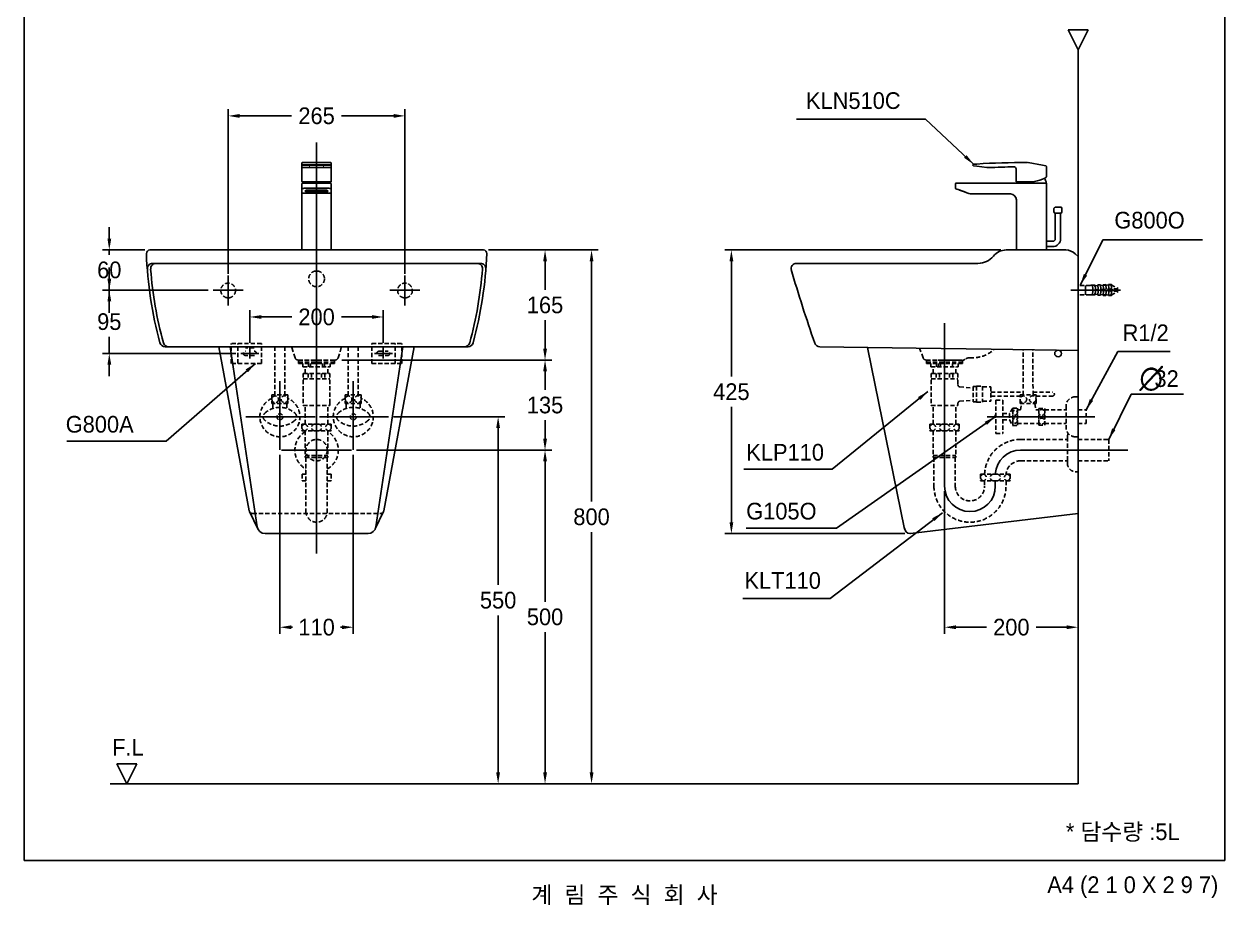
# Model space of a CAD drawing. Header units: millimetres. Extents: x 0 to 1800, y -67 to 2530.
# Drawn here: x 0 to 1800, y -67 to 1253 of the extents above; entities that cross this region are included whole.
import ezdxf
from ezdxf.enums import TextEntityAlignment as Align
from ezdxf.lldxf.tags import DXFTag

# ---------------------------------------------------------------- set-up
doc = ezdxf.new("R2010")
doc.units = ezdxf.units.MM
doc.linetypes.add('DASHED2', pattern=[9.525, 6.35, -3.175])
for name, color, linetype in [('TEXT', 7, 'Continuous'), ('내부선 및 부속', 4, 'Continuous'), ('도각라인', 7, 'Continuous'), ('외형선', 3, 'Continuous'), ('점선', 6, 'DASHED2'), ('중심선', 1, 'DASHED'), ('치수선', 7, 'Continuous')]:
    doc.layers.add(name, color=color, linetype=linetype)
doc.styles.add('____', font='')
doc.styles.add('타이틀', font='H2GTRM.TTF', dxfattribs={"height": 25})
doc.styles.get('____').set_extended_font_data('굴림')
tags = doc.linetypes.add('DASHDOT', pattern=[70, 31, -13, 13, -13]).pattern_tags.tags
tags[10:11] = [DXFTag(74, 4), DXFTag(75, 0), DXFTag(340, '0'), DXFTag(46, 0.0), DXFTag(50, 0.0), DXFTag(44, 0.0), DXFTag(45, 0.0)]
tags[8:9] = [DXFTag(74, 4), DXFTag(75, 0), DXFTag(340, '0'), DXFTag(46, 0.0), DXFTag(50, 0.0), DXFTag(44, 0.0), DXFTag(45, 0.0)]
tags[6:7] = [DXFTag(74, 4), DXFTag(75, 0), DXFTag(340, '0'), DXFTag(46, 0.0), DXFTag(50, 0.0), DXFTag(44, 0.0), DXFTag(45, 0.0)]
tags[4:5] = [DXFTag(74, 4), DXFTag(75, 0), DXFTag(340, '0'), DXFTag(46, 0.0), DXFTag(50, 0.0), DXFTag(44, 0.0), DXFTag(45, 0.0)]
tags = doc.linetypes.add('DASHED', pattern=[25.72, 12.86, -12.86]).pattern_tags.tags
tags[6:7] = [DXFTag(74, 4), DXFTag(75, 0), DXFTag(340, '0'), DXFTag(46, 0.0), DXFTag(50, 0.0), DXFTag(44, 0.0), DXFTag(45, 0.0)]
tags[4:5] = [DXFTag(74, 4), DXFTag(75, 0), DXFTag(340, '0'), DXFTag(46, 0.0), DXFTag(50, 0.0), DXFTag(44, 0.0), DXFTag(45, 0.0)]
doc.dimstyles.new('MSADIM', dxfattribs={"dimtxt": 33, "dimasz": 17, "dimexe": 10, "dimexo": 7.5, "dimgap": 10, "dimtad": 0, "dimtih": 1, "dimtoh": 1, "dimdec": 0, "dimzin": 1, "dimdsep": 46, "dimtxsty": '____', "dimcen": 11.25, "dimadec": 0, "dimazin": 0, "dimtfac": 1, "dimtdec": 0, "dimtix": 1, "dimtmove": 0, "dimatfit": 3, "dimfxl": 0, "dimtolj": 1, "dimtzin": 1, "dimarcsym": 0})

# ---------------------------------------------------------------- blocks, each defined once
blk = doc.blocks.new('*D1')
at = {"layer": '치수선', "color": 0, "linetype": 'Continuous', "lineweight": -2}
for p, q in [((306, 879.1), (306, 1125.8)), ((571, 879.1), (571, 1125.8)), ((323, 1115.8), (401.1, 1115.8)), ((554, 1115.8), (475.8, 1115.8))]:
    blk.add_line(p, q, dxfattribs=at)
at = {"layer": '치수선', "color": 0, "linetype": 'Continuous'}
for points in [[(323, 1118.6), (323, 1112.9), (306, 1115.8)], [(554, 1118.6), (554, 1112.9), (571, 1115.8)]]:
    blk.add_solid(points, dxfattribs=at)
at = {"layer": '치수선', "color": 0, "linetype": 'Continuous', "insert": (438.5, 1115.8), "char_height": 25, "attachment_point": 5, "style": '____'}
blk.add_mtext('\\A1;265', dxfattribs=at)
blk = doc.blocks.new('*D2')
at = {"layer": '치수선', "color": 0, "linetype": 'Continuous', "lineweight": -2}
for p, q in [((696, 914.8), (790.9, 914.8)), ((780.9, 897.8), (780.9, 855.2)), ((780.9, 766.8), (780.9, 809.5)), ((476.2, 749.8), (790.9, 749.8))]:
    blk.add_line(p, q, dxfattribs=at)
at = {"layer": '치수선', "color": 0, "linetype": 'Continuous'}
for points in [[(778.1, 897.8), (783.8, 897.8), (780.9, 914.8)], [(778.1, 766.8), (783.8, 766.8), (780.9, 749.8)]]:
    blk.add_solid(points, dxfattribs=at)
at = {"layer": '치수선', "color": 0, "linetype": 'Continuous', "insert": (780.9, 832.3), "char_height": 25, "attachment_point": 5, "style": '____'}
blk.add_mtext('\\A1;165', dxfattribs=at)
blk = doc.blocks.new('*D3')
at = {"layer": '치수선', "color": 0, "linetype": 'Continuous', "lineweight": -2}
for p, q in [((476.2, 749.8), (790.9, 749.8)), ((780.9, 732.8), (780.9, 705.2)), ((780.9, 631.8), (780.9, 659.5)), ((498.5, 614.8), (790.9, 614.8))]:
    blk.add_line(p, q, dxfattribs=at)
at = {"layer": '치수선', "color": 0, "linetype": 'Continuous'}
for points in [[(778.1, 732.8), (783.8, 732.8), (780.9, 749.8)], [(778.1, 631.8), (783.8, 631.8), (780.9, 614.8)]]:
    blk.add_solid(points, dxfattribs=at)
at = {"layer": '치수선', "color": 0, "linetype": 'Continuous', "insert": (780.9, 682.3), "char_height": 25, "attachment_point": 5, "style": '____'}
blk.add_mtext('\\A1;135', dxfattribs=at)
blk = doc.blocks.new('*D4')
at = {"layer": '치수선', "color": 0, "linetype": 'Continuous', "lineweight": -2}
for p, q in [((498.5, 614.8), (790.9, 614.8)), ((780.9, 597.8), (780.9, 387.7)), ((780.9, 131.8), (780.9, 342)), ((776.2, 114.8), (790.9, 114.8))]:
    blk.add_line(p, q, dxfattribs=at)
at = {"layer": '치수선', "color": 0, "linetype": 'Continuous'}
for points in [[(778.1, 597.8), (783.8, 597.8), (780.9, 614.8)], [(778.1, 131.8), (783.8, 131.8), (780.9, 114.8)]]:
    blk.add_solid(points, dxfattribs=at)
at = {"layer": '치수선', "color": 0, "linetype": 'Continuous', "insert": (780.9, 364.8), "char_height": 25, "attachment_point": 5, "style": '____'}
blk.add_mtext('\\A1;500', dxfattribs=at)
blk = doc.blocks.new('*D5')
at = {"layer": '치수선', "color": 0, "linetype": 'Continuous', "lineweight": -2}
for p, q in [((553.7, 664.8), (720.6, 664.8)), ((710.6, 647.8), (710.6, 412.7)), ((710.6, 131.8), (710.6, 367)), ((710.2, 114.8), (720.6, 114.8))]:
    blk.add_line(p, q, dxfattribs=at)
at = {"layer": '치수선', "color": 0, "linetype": 'Continuous'}
for points in [[(707.7, 647.8), (713.4, 647.8), (710.6, 664.8)], [(707.7, 131.8), (713.4, 131.8), (710.6, 114.8)]]:
    blk.add_solid(points, dxfattribs=at)
at = {"layer": '치수선', "color": 0, "linetype": 'Continuous', "insert": (710.6, 389.8), "char_height": 25, "attachment_point": 5, "style": '____'}
blk.add_mtext('\\A1;550', dxfattribs=at)
blk = doc.blocks.new('*D6')
at = {"layer": '치수선', "color": 0, "linetype": 'Continuous', "lineweight": -2}
for p, q in [((713.5, 914.8), (860.6, 914.8)), ((850.6, 897.8), (850.6, 537.7)), ((850.6, 131.8), (850.6, 492)), ((846.9, 114.8), (840.6, 114.8))]:
    blk.add_line(p, q, dxfattribs=at)
at = {"layer": '치수선', "color": 0, "linetype": 'Continuous'}
for points in [[(847.8, 897.8), (853.5, 897.8), (850.6, 914.8)], [(847.8, 131.8), (853.5, 131.8), (850.6, 114.8)]]:
    blk.add_solid(points, dxfattribs=at)
at = {"layer": '치수선', "color": 0, "linetype": 'Continuous', "insert": (850.6, 514.8), "char_height": 25, "attachment_point": 5, "style": '____'}
blk.add_mtext('\\A1;800', dxfattribs=at)
blk = doc.blocks.new('*D7')
at = {"layer": '치수선', "color": 0, "linetype": 'Continuous', "lineweight": -2}
for p, q in [((383.5, 607.7), (383.5, 339.4)), ((493.5, 607.7), (493.5, 339.4)), ((400.5, 349.4), (402.5, 349.4)), ((476.5, 349.4), (474.4, 349.4))]:
    blk.add_line(p, q, dxfattribs=at)
at = {"layer": '치수선', "color": 0, "linetype": 'Continuous'}
for points in [[(400.5, 352.2), (400.5, 346.5), (383.5, 349.4)], [(476.5, 352.2), (476.5, 346.5), (493.5, 349.4)]]:
    blk.add_solid(points, dxfattribs=at)
at = {"layer": '치수선', "color": 0, "linetype": 'Continuous', "insert": (438.5, 349.4), "char_height": 25, "attachment_point": 5, "style": '____'}
blk.add_mtext('\\A1;110', dxfattribs=at)
blk = doc.blocks.new('*D8')
at = {"layer": '치수선', "color": 0, "linetype": 'Continuous', "lineweight": -2}
for p, q in [((338.5, 775.9), (338.5, 824.4)), ((355.5, 814.4), (401.2, 814.4)), ((521.5, 814.4), (475.7, 814.4)), ((538.5, 775.9), (538.5, 824.4))]:
    blk.add_line(p, q, dxfattribs=at)
at = {"layer": '치수선', "color": 0, "linetype": 'Continuous'}
for points in [[(355.5, 817.2), (355.5, 811.6), (338.5, 814.4)], [(521.5, 817.2), (521.5, 811.6), (538.5, 814.4)]]:
    blk.add_solid(points, dxfattribs=at)
at = {"layer": '치수선', "color": 0, "linetype": 'Continuous', "insert": (438.5, 814.4), "char_height": 25, "attachment_point": 5, "style": '____'}
blk.add_mtext('\\A1;200', dxfattribs=at)
blk = doc.blocks.new('*D9')
at = {"layer": '치수선', "color": 0, "linetype": 'Continuous', "lineweight": -2}
for p, q in [((1463.9, 914.8), (1050.2, 914.8)), ((1060.2, 897.8), (1060.2, 725.2)), ((1060.2, 506.8), (1060.2, 679.5)), ((1320.3, 489.8), (1050.2, 489.8))]:
    blk.add_line(p, q, dxfattribs=at)
at = {"layer": '치수선', "color": 0, "linetype": 'Continuous'}
for points in [[(1057.4, 897.8), (1063.1, 897.8), (1060.2, 914.8)], [(1057.4, 506.8), (1063.1, 506.8), (1060.2, 489.8)]]:
    blk.add_solid(points, dxfattribs=at)
at = {"layer": '치수선', "color": 0, "linetype": 'Continuous', "insert": (1060.2, 702.3), "char_height": 25, "attachment_point": 5, "style": '____'}
blk.add_mtext('\\A1;425', dxfattribs=at)
blk = doc.blocks.new('*D10')
at = {"layer": '치수선', "color": 0, "linetype": 'Continuous', "lineweight": -2}
for p, q in [((1379.8, 553.3), (1379.8, 339.4)), ((1396.8, 349.4), (1442.5, 349.4)), ((1562.8, 349.4), (1517.1, 349.4)), ((1579.8, 350.7), (1579.8, 339.4))]:
    blk.add_line(p, q, dxfattribs=at)
at = {"layer": '치수선', "color": 0, "linetype": 'Continuous'}
for points in [[(1396.8, 352.2), (1396.8, 346.5), (1379.8, 349.4)], [(1562.8, 352.2), (1562.8, 346.5), (1579.8, 349.4)]]:
    blk.add_solid(points, dxfattribs=at)
at = {"layer": '치수선', "color": 0, "linetype": 'Continuous', "insert": (1479.8, 349.4), "char_height": 25, "attachment_point": 5, "style": '____'}
blk.add_mtext('\\A1;200', dxfattribs=at)
blk = doc.blocks.new('*D11')
at = {"layer": '치수선', "color": 0, "linetype": 'Continuous', "lineweight": -2}
for p, q in [((127.8, 931.8), (127.8, 948.8)), ((181, 914.8), (117.8, 914.8)), ((127.8, 914.8), (127.8, 907.7)), ((276, 854.8), (117.8, 854.8)), ((127.8, 854.8), (127.8, 862)), ((127.8, 837.8), (127.8, 820.8))]:
    blk.add_line(p, q, dxfattribs=at)
at = {"layer": '치수선', "color": 0, "linetype": 'Continuous'}
for points in [[(125, 931.8), (130.7, 931.8), (127.8, 914.8)], [(125, 837.8), (130.7, 837.8), (127.8, 854.8)]]:
    blk.add_solid(points, dxfattribs=at)
at = {"layer": '치수선', "color": 0, "linetype": 'Continuous', "insert": (127.8, 884.8), "char_height": 25, "attachment_point": 5, "style": '____'}
blk.add_mtext('\\A1;60', dxfattribs=at)
blk = doc.blocks.new('*D12')
at = {"layer": '치수선', "color": 0, "linetype": 'Continuous', "lineweight": -2}
for p, q in [((127.8, 871.8), (127.8, 888.8)), ((276, 854.8), (117.8, 854.8)), ((127.8, 854.8), (127.8, 830.2)), ((127.8, 759.8), (127.8, 784.5)), ((317.4, 759.8), (117.8, 759.8)), ((127.8, 742.8), (127.8, 725.8))]:
    blk.add_line(p, q, dxfattribs=at)
at = {"layer": '치수선', "color": 0, "linetype": 'Continuous'}
for points in [[(125, 871.8), (130.7, 871.8), (127.8, 854.8)], [(125, 742.8), (130.7, 742.8), (127.8, 759.8)]]:
    blk.add_solid(points, dxfattribs=at)
at = {"layer": '치수선', "color": 0, "linetype": 'Continuous', "insert": (127.8, 807.3), "char_height": 25, "attachment_point": 5, "style": '____'}
blk.add_mtext('\\A1;95', dxfattribs=at)

msp = doc.modelspace()

# ---------------------------------------------------------------- linework, layer by layer
at = {"layer": '내부선 및 부속', "linetype": 'Continuous'}
for p, q in [((416.5, 1044.8), (416.5, 1042.6)), ((416.5, 1044.8), (416.5, 1044.7)), ((416.5, 1044.7), (416.5, 1040.9)), ((417.5, 1045.9), (459.5, 1045.9)), ((460.5, 1044.9), (460.5, 1042.6)), ((1504.8, 1045.7), (1526.5, 1041.9)), ((416.5, 1041.3), (416.5, 1042.6)), ((416.5, 1039.3), (416.5, 1041.3)), ((416.5, 1040.9), (416.5, 1040)), ((416.5, 1017.8), (416.5, 1040.5)), ((416.5, 1040.5), (416.5, 1039.2)), ((416.5, 1038.8), (416.5, 1040)), ((416.5, 1039.2), (416.5, 1039.3)), ((416.5, 1038.8), (416.5, 1022)), ((417.5, 1038.3), (459.5, 1038.3)), ((454.5, 1042.2), (422.5, 1042.2)), ((422.5, 1042.2), (422.5, 1042)), ((422.5, 1042), (454.5, 1042)), ((428.5, 1041.6), (427.5, 1041.6)), ((427.5, 1041.6), (427.5, 1041)), ((427.5, 1041), (427.5, 1040.8)), ((427.5, 1040.8), (428.5, 1040.8)), ((428.5, 1040.8), (428.5, 1041.6)), ((428.5, 1041), (428.5, 1041.6)), ((428.5, 1040.8), (428.5, 1041)), ((448.5, 1041.6), (448.5, 1041)), ((449.5, 1041.6), (448.5, 1041.6)), ((448.5, 1041), (448.5, 1040.8)), ((448.5, 1040.8), (449.5, 1040.8)), ((449.5, 1040.8), (448.5, 1040.8)), ((449.5, 1041), (449.5, 1041.6)), ((449.5, 1040.8), (449.5, 1041.6)), ((449.5, 1040.8), (449.5, 1041)), ((449.5, 1040.8), (449.5, 1040.8)), ((454.5, 1042), (454.5, 1042.2)), ((459.5, 1038.2), (459.5, 1038.3)), ((460.5, 1042.6), (460.5, 1041.3)), ((460.5, 1041.3), (460.5, 1039.3)), ((460.5, 1040.5), (460.5, 1040.5)), ((460.5, 1040.5), (460.5, 1017.8)), ((460.5, 1039.2), (460.5, 1039.3)), ((1422.3, 1042), (1422.3, 1042.2)), ((1422.3, 1042.2), (1422.3, 1042)), ((1428.1, 1040.3), (1423.1, 1041)), ((1443.2, 1038.3), (1428.1, 1040.3)), ((1486.8, 1017.8), (1486.8, 1036.4)), ((1526.5, 1041.9), (1531.5, 1041)), ((1532.3, 1040), (1532.3, 1039.9)), ((1532.3, 1038.8), (1532.3, 1039.9)), ((1532.3, 1038.8), (1532.3, 1024.4)), ((416.5, 1022), (416.5, 1017.8)), ((416.5, 1005.7), (416.5, 1013.8)), ((416.5, 914.8), (416.5, 1013.8)), ((417.9, 1016.8), (417.5, 1016.8)), ((417.5, 1014.8), (422.5, 1014.8)), ((459, 1016.8), (417.9, 1016.8)), ((422.5, 1014.8), (454.5, 1014.8)), ((459.5, 1014.8), (454.5, 1014.8)), ((459.5, 1016.8), (459, 1016.8)), ((460.5, 1013.8), (460.5, 1005.7)), ((1396, 1007.5), (1396, 1013.8)), ((1396, 1013.8), (1396, 1007.5)), ((1397, 1014.8), (1402, 1014.8)), ((1402, 1014.8), (1526.3, 1014.8)), ((1487.8, 1016.8), (1501.3, 1016.8)), ((1488.3, 1016.8), (1492.7, 1016.8)), ((1503.3, 1016.8), (1501.3, 1016.8)), ((1510.3, 1016.8), (1503.3, 1016.8)), ((1531.3, 1014.8), (1526.3, 1014.8)), ((1531.3, 1014.8), (1532.3, 1014.8)), ((1532.3, 1014.8), (1532.3, 1013.8)), ((1532.3, 914.8), (1532.3, 1013.8)), ((416.5, 1001), (416.5, 1005.7)), ((416.5, 999.8), (416.5, 1001)), ((416.5, 914.8), (416.5, 999.8)), ((417.5, 1000), (459.5, 1000)), ((422.5, 1007.5), (454.5, 1007.5)), ((451.5, 1004.5), (425.5, 1004.5)), ((425.5, 1001.8), (425.5, 1004.5)), ((425.5, 1001.8), (451.5, 1001.8)), ((451.5, 1001.8), (451.5, 1004.5)), ((460.5, 1005.7), (460.5, 1001)), ((460.5, 999.8), (460.5, 1001)), ((460.5, 999.8), (460.5, 999.8)), ((460.5, 999.8), (460.5, 914.8)), ((1401.7, 1004.8), (1396.7, 1006.6)), ((1396.7, 1006.6), (1401.7, 1004.8)), ((1401.7, 1004.8), (1414.7, 1000)), ((1414.7, 1000), (1401.7, 1004.8)), ((1402.3, 1004.5), (1409.9, 1001.8)), ((1409.9, 1001.8), (1402.3, 1004.5)), ((1478.3, 998.8), (1421.5, 998.8)), ((1487.3, 914.8), (1487.3, 989.8)), ((1543.7, 971.8), (1543.7, 976.8)), ((1545.7, 978.8), (1553.8, 978.8)), ((1555.7, 976.9), (1555.7, 971.8)), ((1549.7, 969.8), (1545.6, 969.8)), ((1545.7, 969.8), (1545.7, 931.8)), ((1545.7, 969.8), (1553.7, 969.8)), ((1552.1, 969.8), (1547.4, 969.8)), ((1553.7, 969.8), (1549.7, 969.8)), ((1553.8, 969.8), (1549.7, 969.8)), ((1553.7, 931.8), (1553.7, 969.8)), ((1532.3, 946.8), (1532.3, 951.8)), ((1532.3, 924.8), (1532.3, 946.8)), ((1541.7, 927.8), (1532.3, 927.8)), ((1541.7, 919.8), (1532.3, 919.8)), ((417, 914.8), (459.9, 914.8)), ((192.8, 894.8), (684.1, 894.8)), ((309, 769.8), (349.4, 500.1)), ((568, 769.8), (527.5, 500.1))]:
    msp.add_line(p, q, dxfattribs=at)
for centre, radius, start, end in [((1496, 45.9), 1000, 89.5936, 93.8863), ((1503, 1035.8), 10, 80, 89.5936), ((459.5, 1039.2), 1, 270, 0), ((1423.3, 1042), 1, 202.1993, 262.1993), ((1423.3, 1042), 1, 202.1993, 262.1993), ((1423.3, 1042), 1, 202.1993, 262.1993), ((1423.3, 1042), 1, 202.1993, 262.1993), ((1444.6, 1048.2), 10, 262.1993, 272.9349), ((1496, 45.9), 993.6, 90.6538, 92.9349), ((1483.5, 1036.3), 3.34, 2.007, 69.3544), ((417.5, 1017.8), 1, 180, 270), ((417.5, 1013.8), 1, 90, 180), ((417.5, 1013.8), 1, 90, 180), ((446.1, 1009.8), 27.6, 165.1842, 169.4357), ((431.8, 1009.8), 27.6, 10.5643, 14.8158), ((459.5, 1017.8), 1, 270, 0), ((459.5, 1013.8), 1, 0, 90), ((1397, 1013.8), 1, 90, 180), ((1397, 1013.8), 1, 90, 180), ((1487.8, 1017.8), 1, 180, 270), ((1519.4, 1009.8), 27.6, 165.1842, 169.4357), ((1504.7, 1072.4), 55.8, 275.72, 293.156), ((1505.1, 1009.8), 27.6, 10.5643, 27.3016), ((1421.5, 1018.8), 20, 250, 270), ((1421.5, 1018.8), 20, 250, 270), ((1478.3, 989.8), 9, 0, 90), ((1545.7, 976.8), 2, 90, 180), ((1553.8, 976.9), 1.92, 0, 90), ((1545.6, 971.8), 1.92, 180, 270), ((1553.8, 971.8), 1.92, 270, 0), ((1541.7, 931.8), 4, 270, 0), ((1541.7, 931.8), 12, 270, 0), ((192.8, 886.8), 8, 90, 184.3702), ((197.8, 886.8), 8, 90, 184.4075), ((783, 931.9), 595, 184.4075, 195.2208), ((93.9, 931.9), 595, 344.7792, 355.5925), ((679.1, 886.8), 8, 355.5925, 90), ((684.1, 886.8), 8, 355.6298, 90), ((216.6, 777.8), 8, 195.2208, 270), ((660.3, 777.8), 8, 270, 344.7792)]:
    msp.add_arc(centre, radius, start, end, dxfattribs=at)
for points, knots in [([(416.5, 1045), (416.5, 1045), (416.5, 1045.1), (416.5, 1045.3), (416.7, 1045.5), (416.9, 1045.7), (417.2, 1045.8), (417.3, 1045.9), (417.4, 1045.9)], [0, 0, 0, 0, 0.097046, 0.215477, 0.366984, 0.6013, 0.806128, 1, 1, 1, 1]), ([(459.5, 1045.9), (459.5, 1045.9), (459.6, 1045.9), (459.8, 1045.8), (460, 1045.7), (460.2, 1045.5), (460.3, 1045.4), (460.4, 1045.2), (460.4, 1045.1), (460.4, 1045), (460.4, 1045), (460.4, 1044.9)], [0, 0, 0, 0, 0.020818, 0.239105, 0.419032, 0.574027, 0.708164, 0.821662, 0.913084, 0.980269, 1, 1, 1, 1]), ([(422.5, 1042.2), (422, 1042.2), (421.3, 1042.2), (420.5, 1042.2), (419.8, 1042.3), (419.3, 1042.3), (418.5, 1042.3), (417.9, 1042.3), (417.4, 1042.4), (417.2, 1042.4), (417.1, 1042.4), (416.9, 1042.4), (416.6, 1042.5), (416.5, 1042.5), (416.5, 1042.6)], [0, 0, 0, 0, 0.142857, 0.214286, 0.285714, 0.357143, 0.428571, 0.571429, 0.642857, 0.678571, 0.696429, 0.714286, 0.857143, 1, 1, 1, 1]), ([(416.5, 1041.3), (416.5, 1041.4), (416.9, 1041.6), (418.6, 1041.9), (420.7, 1042), (422, 1042), (422.5, 1042)], [0, 0, 0, 0, 0.285714, 0.571429, 0.857143, 1, 1, 1, 1]), ([(460.3, 1042.5), (460.3, 1042.5), (460.2, 1042.5), (459.9, 1042.4), (459.2, 1042.4), (458.4, 1042.3), (457.7, 1042.3), (456.9, 1042.3), (455.8, 1042.2), (454.9, 1042.2), (454.5, 1042.2)], [0, 0, 0, 0, 0.022938, 0.185782, 0.348626, 0.511469, 0.592891, 0.674313, 0.837156, 1, 1, 1, 1]), ([(454.5, 1042), (455.3, 1042), (457.1, 1042), (459.3, 1041.8), (460.1, 1041.6), (460.3, 1041.5), (460.3, 1041.5)], [0, 0, 0, 0, 0.32589, 0.651781, 0.977671, 1, 1, 1, 1]), ([(1423.2, 1043.2), (1423.1, 1043.2), (1422.9, 1043.1), (1422.6, 1043), (1422.5, 1042.8), (1422.3, 1042.5), (1422.3, 1042.3), (1422.3, 1042.2)], [0, 0, 0, 0, 0.285714, 0.428571, 0.571429, 0.785714, 1, 1, 1, 1]), ([(1423.2, 1043.2), (1423.2, 1043.2), (1423.3, 1043.2), (1423.6, 1043.2), (1424, 1043.3), (1424.4, 1043.3), (1425.1, 1043.4), (1426, 1043.4), (1427.1, 1043.5), (1427.8, 1043.5), (1428.2, 1043.6)], [0, 0, 0, 0, 0.142857, 0.285714, 0.357143, 0.428571, 0.571429, 0.714286, 0.857143, 1, 1, 1, 1]), ([(1531.7, 1023.5), (1531.6, 1023.5), (1531.5, 1023.4), (1531.3, 1023.3), (1530.9, 1023.1), (1530.6, 1022.9), (1530.2, 1022.7), (1529.8, 1022.5), (1529.3, 1022.3), (1528.7, 1021.9), (1528, 1021.7), (1527.5, 1021.4), (1527.2, 1021.3), (1527.1, 1021.2)], [0, 0, 0, 0, 0.022972, 0.19686, 0.283804, 0.370748, 0.457692, 0.5229, 0.63158, 0.718524, 0.892412, 0.935884, 1, 1, 1, 1]), ([(1531.3, 1023.3), (1531.3, 1023.3), (1531.2, 1023.3), (1531.2, 1023.2), (1531.2, 1023.2), (1531.1, 1023.2), (1531, 1023.2), (1531, 1023.1), (1530.9, 1023.1), (1530.8, 1023), (1530.8, 1023), (1530.7, 1023), (1530.7, 1023), (1530.6, 1022.9), (1530.6, 1022.9), (1530.5, 1022.9), (1530.4, 1022.8), (1530.3, 1022.7), (1530.2, 1022.7), (1530, 1022.6), (1529.9, 1022.6), (1529.8, 1022.5), (1529.7, 1022.5), (1529.7, 1022.5), (1529.7, 1022.4), (1529.7, 1022.4)], [0, 0, 0, 0, 0.147203, 0.147203, 0.295653, 0.295653, 0.37051, 0.37051, 0.483564, 0.483564, 0.521467, 0.521467, 0.597561, 0.597561, 0.635788, 0.635788, 0.751471, 0.751471, 0.829397, 0.829397, 0.947331, 0.947331, 0.986892, 0.986892, 1, 1, 1, 1]), ([(1532.2, 1024.4), (1532.2, 1024.3), (1532.1, 1024.1), (1532, 1023.8), (1531.9, 1023.6), (1531.7, 1023.5), (1531.7, 1023.5)], [0, 0, 0, 0, 0.250001, 0.499999, 0.749998, 1, 1, 1, 1]), ([(1532.2, 1024.4), (1532.2, 1024.4), (1532.2, 1024.4), (1532.3, 1024.4), (1532.3, 1024.4)], [0, 0, 0, 0, 0.15708, 1, 1, 1, 1]), ([(416.5, 1005.7), (416.5, 1006), (416.9, 1006.5), (418.6, 1007.2), (420.7, 1007.5), (422, 1007.5), (422.5, 1007.5)], [0, 0, 0, 0, 0.285714, 0.571429, 0.857143, 1, 1, 1, 1]), ([(416.5, 999.8), (416.5, 999.8), (416.5, 999.8), (416.5, 999.7), (416.5, 999.6), (416.5, 999.6)], [0, 0, 0, 0, 0.003909, 0.003909, 1, 1, 1, 1]), ([(454.5, 1007.5), (455.3, 1007.5), (457.1, 1007.4), (459.3, 1006.9), (460.1, 1006.4), (460.3, 1006.1), (460.3, 1006.1)], [0, 0, 0, 0, 0.326484, 0.652968, 0.979452, 1, 1, 1, 1]), ([(460.4, 999.7), (460.4, 999.6), (460.4, 999.6), (460.4, 999.6), (460.4, 999.6)], [0, 0, 0, 0, 0.705199, 1, 1, 1, 1]), ([(1396, 1007.5), (1396, 1007.5), (1396.1, 1007.3), (1396.2, 1007.1), (1396.3, 1006.9), (1396.4, 1006.7), (1396.6, 1006.6), (1396.7, 1006.6)], [0, 0, 0, 0, 0.214286, 0.428571, 0.571429, 0.714286, 1, 1, 1, 1])]:
    msp.add_open_spline(points, degree=3, knots=knots, dxfattribs=at)
for points in [[(417.5, 1038.3), (416.5, 1038.3), (416.5, 1039.3)], [(460.5, 1039.3), (460.5, 1038.3), (459.5, 1038.3)], [(417.5, 1000), (416.5, 1000), (416.5, 1001)], [(460.5, 1001), (460.5, 1000), (459.5, 1000)]]:
    msp.add_rational_spline(points, [1, 0.707106769085, 1], degree=2, dxfattribs=at)
for points, degree in [([(460.1, 1038.4), (460, 1038.3), (460, 1038.2), (459.9, 1038.2)], 3), ([(459.9, 1038.3), (459.9, 1038.3), (459.9, 1038.2), (459.9, 1038.2)], 3), ([(460.4, 1042.8), (460.5, 1042.6), (460.3, 1042.5)], 2), ([(460.5, 1042.6), (460.5, 1042.6), (460.4, 1042.5), (460.3, 1042.5)], 3), ([(460.3, 1041.5), (460.4, 1041.3), (460.4, 1041.1)], 2), ([(460.3, 1041.5), (460.4, 1041.4), (460.5, 1041.4), (460.5, 1041.3)], 3), ([(460.4, 1042.8), (460.4, 1042.7), (460.5, 1042.6), (460.5, 1042.6)], 3), ([(460.5, 1041.3), (460.5, 1041.3), (460.4, 1041.2), (460.4, 1041.1)], 3), ([(1423.2, 1043.2), (1422.7, 1043.2), (1422.3, 1042.7), (1422.3, 1042.2)], 3), ([(1422.3, 1042), (1422.3, 1041.5), (1422.7, 1041.1), (1423.1, 1041)], 3), ([(1422.6, 1042.9), (1422.6, 1042.9), (1422.7, 1042.9), (1422.7, 1042.9)], 3), ([(1422.9, 1043.2), (1423, 1043.2), (1423, 1043.2), (1423.1, 1043.2)], 3), ([(1526.5, 1041.8), (1526.5, 1041.9), (1526.5, 1041.9), (1526.5, 1041.9)], 3), ([(1532.3, 1040), (1532.3, 1040.5), (1531.9, 1040.9), (1531.5, 1041)], 3), ([(1527.2, 1021.3), (1526.9, 1021.2), (1526.7, 1021.1)], 2), ([(1526.7, 1021.1), (1526.7, 1021.1), (1526.7, 1021.1), (1526.7, 1021.1)], 3), ([(460.3, 1006.1), (460.4, 1006), (460.5, 1005.8), (460.5, 1005.7)], 3), ([(460.3, 1006.1), (460.4, 1005.8), (460.4, 1005.5)], 2), ([(460.5, 1005.7), (460.5, 1005.7), (460.4, 1005.6), (460.4, 1005.5)], 3), ([(1396, 1007.5), (1396, 1007.1), (1396.3, 1006.7), (1396.7, 1006.6)], 3)]:
    msp.add_open_spline(points, degree=degree, dxfattribs=at)
for points in [[(425.5, 1001.8), (421.5, 1001.8), (421.5, 1003.2), (421.5, 1004.5), (425.5, 1004.5)], [(451.5, 1004.5), (455.5, 1004.5), (455.5, 1003.2), (455.5, 1001.8), (451.5, 1001.8)]]:
    msp.add_rational_spline(points, [1, 0.707106769085, 1, 0.707106769085, 1], degree=2, knots=[0, 0, 0, 0.5, 0.5, 1, 1, 1], dxfattribs=at)
at = {"layer": '도각라인', "color": 7}
for p, q in [((0, 0), (0, 2530)), ((1800, 2530), (1800, 0)), ((0, 0), (1800, 0))]:
    msp.add_line(p, q, dxfattribs=at)
at = {"layer": '외형선', "linetype": 'Continuous'}
for p, q in [((1594.8, 1244.8), (1564.8, 1244.8)), ((1564.8, 1244.8), (1579.8, 1214.8)), ((1579.8, 1214.8), (1594.8, 1244.8)), ((1579.8, 1214.8), (1579.8, 114.8)), ((292.2, 769.8), (337.7, 523.9)), ((584.7, 769.8), (539.2, 523.9)), ((1319.9, 496.2), (1264.1, 768.9)), ((338.1, 522.7), (350.4, 496.7)), ((538.8, 522.7), (526.5, 496.7)), ((1328.7, 489.9), (1579.8, 519.8)), ((361.3, 489.8), (515.6, 489.8)), ((1328.7, 489.9), (1327.8, 489.8)), ((169.1, 144.8), (139.1, 144.8)), ((139.1, 144.8), (154.1, 114.8)), ((154.1, 114.8), (169.1, 144.8)), ((129.1, 114.8), (1579.8, 114.8))]:
    msp.add_line(p, q, dxfattribs=at)
at = {"layer": '외형선'}
for p, q in [((183.5, 909.8), (183.5, 909.7)), ((188.5, 914.8), (688.5, 914.8)), ((1472.2, 914.8), (1561.5, 914.8)), ((1579.8, 904.8), (1575.6, 909)), ((1579.8, 904.8), (1579.8, 764.3)), ((1157.8, 894.8), (1429.8, 894.8)), ((211.5, 769.8), (401, 769.8)), ((401, 769.8), (476, 769.8)), ((476, 769.8), (665.5, 769.8)), ((1192.7, 769.8), (1337.3, 767.8)), ((1337.3, 767.8), (1449.8, 766.2)), ((1449.8, 766.2), (1579.8, 764.3))]:
    msp.add_line(p, q, dxfattribs=at)
at = {"layer": '외형선', "linetype": 'Continuous'}
msp.add_circle((1549.8, 759.8), 5, dxfattribs=at)
at = {"layer": '외형선'}
for centre, radius, start, end in [((188.5, 909.8), 5, 90, 182.1296), ((783, 931.9), 600, 182.1207, 195.0891), ((93.9, 931.9), 600, 344.9109, 357.8793), ((688.5, 909.8), 5, 357.8704, 90), ((1429.8, 924.8), 30, 270, 320.4788), ((1472.2, 889.8), 25, 90, 140.4788), ((1561.5, 894.8), 20, 45, 90), ((1157.8, 886.8), 8, 90, 196.2917), ((3242.6, 1496.1), 2180, 196.2616, 199.312), ((211.5, 777.8), 8, 195.0891, 270), ((665.5, 777.8), 8, 270, 344.9109), ((1192.8, 777.8), 8, 199.312, 269.1729)]:
    msp.add_arc(centre, radius, start, end, dxfattribs=at)
at = {"layer": '외형선', "linetype": 'Continuous'}
for centre, radius, start, end in [((342.6, 524.8), 5, 190.4915, 205.4101), ((534.3, 524.8), 5, 334.5899, 349.5085), ((361.3, 501.8), 12, 188.5308, 270), ((515.6, 501.8), 12, 270, 351.4692), ((1327.8, 497.8), 8, 180, 270)]:
    msp.add_arc(centre, radius, start, end, dxfattribs=at)
at = {"layer": '점선'}
for p, q in [((1598.4, 861.8), (1579.8, 861.8)), ((1598.4, 847.8), (1579.8, 847.8)), ((1590.8, 861.8), (1590.8, 854.8)), ((1590.8, 847.8), (1590.8, 854.8)), ((1605.4, 862.2), (1598.4, 861.8)), ((1605.4, 847.5), (1598.4, 847.8)), ((1639.7, 857), (1598.6, 854.8)), ((1639.7, 852.7), (1598.6, 854.8)), ((1601.4, 862), (1601.8, 855)), ((1601.4, 847.7), (1601.8, 854.7)), ((1629.4, 862.5), (1601.5, 861)), ((1629.4, 847.2), (1601.5, 848.7)), ((1605.4, 862.2), (1605.8, 855.2)), ((1605.4, 847.5), (1605.8, 854.5)), ((1609.4, 862.4), (1613.4, 862.6)), ((1609.4, 862.4), (1609.8, 855.4)), ((1609.4, 847.3), (1609.8, 854.3)), ((1609.4, 847.3), (1613.4, 847.1)), ((1613.4, 862.6), (1613.8, 855.6)), ((1613.4, 847.1), (1613.8, 854)), ((1617.4, 862.8), (1621.4, 863)), ((1617.4, 862.8), (1617.8, 855.8)), ((1617.4, 846.8), (1617.8, 853.8)), ((1617.4, 846.8), (1621.4, 846.6)), ((1621.4, 863), (1621.8, 856.1)), ((1621.4, 846.6), (1621.8, 853.6)), ((1625.4, 863.3), (1629.4, 863.5)), ((1625.4, 863.3), (1625.7, 856.3)), ((1625.4, 846.4), (1625.7, 853.4)), ((1625.4, 846.4), (1629.4, 846.2)), ((1632.8, 854.8), (1627.7, 856.4)), ((1632.8, 854.8), (1627.7, 853.3)), ((1629.4, 863.5), (1629.7, 856.5)), ((1629.4, 862.5), (1639.7, 857)), ((1629.4, 846.2), (1629.7, 853.2)), ((1629.4, 847.2), (1639.7, 852.7)), ((310.7, 744.8), (310.7, 774.8)), ((355.7, 774.8), (310.7, 774.8)), ((320.7, 744.8), (320.7, 774.8)), ((355.7, 744.8), (355.7, 774.8)), ((521.2, 744.8), (521.2, 774.8)), ((521.2, 774.8), (566.2, 774.8)), ((556.2, 744.8), (556.2, 774.8)), ((566.2, 744.8), (566.2, 774.8)), ((345, 768.1), (332, 768.1)), ((345, 756.6), (332, 756.6)), ((376, 769.8), (376, 697.6)), ((391, 769.8), (391, 697.6)), ((406.2, 753.3), (401, 769.8)), ((470.7, 753.3), (476, 769.8)), ((486, 769.8), (486, 697.6)), ((501, 769.8), (501, 697.6)), ((532, 763.1), (545, 763.1)), ((532, 756.6), (545, 756.6)), ((1347.6, 753.1), (1342.3, 767.8)), ((1497.3, 697.6), (1497.3, 765.5)), ((1512.3, 697.6), (1512.1, 765.3)), ((355.7, 744.8), (310.7, 744.8)), ((411, 749.8), (466, 749.8)), ((411.5, 749.8), (465.5, 749.8)), ((411.5, 749.8), (411.5, 744.8)), ((411.5, 746.8), (465.5, 746.8)), ((411.5, 744.8), (465.5, 744.8)), ((418, 744.8), (418, 739.8)), ((418, 739.8), (459, 739.8)), ((421.5, 729.8), (421.5, 739.8)), ((426.5, 744.8), (426.5, 739.8)), ((429.5, 744.8), (429.5, 739.8)), ((447.5, 744.8), (447.5, 739.8)), ((450.5, 744.8), (450.5, 739.8)), ((455.5, 729.8), (455.5, 739.8)), ((459, 744.8), (459, 739.8)), ((465.5, 749.8), (465.5, 744.8)), ((521.2, 744.8), (566.2, 744.8)), ((1352.3, 749.8), (1407.3, 749.8)), ((1352.8, 749.8), (1352.8, 744.8)), ((1352.8, 746.8), (1406.8, 746.8)), ((1352.8, 744.8), (1406.8, 744.8)), ((1359.3, 744.8), (1359.3, 739.8)), ((1359.3, 739.8), (1400.3, 739.8)), ((1362.8, 729.8), (1362.8, 739.8)), ((1367.8, 744.8), (1367.8, 739.8)), ((1400, 749.8), (1369.8, 749.8)), ((1370.8, 744.8), (1370.8, 739.8)), ((1373.8, 744.8), (1373.8, 739.8)), ((1391.8, 744.8), (1391.8, 739.8)), ((1396.8, 729.8), (1396.8, 739.8)), ((1400.3, 744.8), (1400.3, 739.8)), ((1406.8, 749.8), (1406.8, 744.8)), ((418.5, 729.8), (418.5, 681.8)), ((418.5, 729.8), (458.5, 729.8)), ((418.5, 721.8), (458.5, 721.8)), ((426, 729.8), (426, 721.8)), ((431, 729.8), (431, 721.8)), ((446, 729.8), (446, 721.8)), ((451, 729.8), (451, 721.8)), ((458.5, 729.8), (458.5, 685.1)), ((1359.8, 729.8), (1359.8, 681.8)), ((1359.8, 729.8), (1399.8, 729.8)), ((1359.8, 721.8), (1399.8, 721.8)), ((1367.3, 729.8), (1367.3, 721.8)), ((1372.3, 729.8), (1372.3, 721.8)), ((1387.3, 729.8), (1387.3, 721.8)), ((1392.3, 729.8), (1392.3, 721.8)), ((1399.8, 729.8), (1399.8, 712.6)), ((1402.5, 709.6), (1422.8, 707.8)), ((1422.8, 710.3), (1422.8, 687.3)), ((1422.8, 710.3), (1427.8, 710.3)), ((1427.8, 710.8), (1427.8, 686.8)), ((1427.8, 710.8), (1436.8, 710.8)), ((1436.8, 710.8), (1436.8, 686.8)), ((1436.8, 709.6), (1449.3, 709.6)), ((1449.3, 709.6), (1449.3, 688.1)), ((371.5, 697.6), (371.5, 684.6)), ((395.5, 697.6), (371.5, 697.6)), ((395.5, 684.6), (371.5, 684.6)), ((373, 684.6), (373, 677.2)), ((394, 684.6), (394, 677.2)), ((395.5, 697.6), (395.5, 684.6)), ((458.5, 685.1), (458.5, 681.8)), ((481.5, 697.6), (481.5, 684.6)), ((505.5, 697.6), (481.5, 697.6)), ((505.5, 684.6), (481.5, 684.6)), ((483, 684.6), (483, 677.2)), ((504, 684.6), (504, 677.2)), ((505.5, 697.6), (505.5, 684.6)), ((1399.8, 685.1), (1399.8, 681.8)), ((1402.5, 688.1), (1422.8, 689.8)), ((1422.8, 687.3), (1427.8, 687.3)), ((1427.8, 686.8), (1436.8, 686.8)), ((1436.8, 688.1), (1449.3, 688.1)), ((1449.3, 701.8), (1497.3, 701.8)), ((1449.3, 695.8), (1492.8, 695.8)), ((1456.8, 689.8), (1456.8, 639.8)), ((1456.8, 689.8), (1466.8, 689.8)), ((1466.8, 689.8), (1466.8, 639.8)), ((1492.8, 697.6), (1516.8, 697.6)), ((1492.8, 684.6), (1492.8, 697.6)), ((1492.8, 684.6), (1516.8, 684.6)), ((1493.3, 675.1), (1494.8, 684.6)), ((1512.3, 701.8), (1541.3, 701.8)), ((1512.3, 701.8), (1512.3, 701.8)), ((1514.8, 684.6), (1516.3, 675.1)), ((1516.8, 684.6), (1516.8, 697.6)), ((1516.8, 695.8), (1541.3, 695.8)), ((1575.8, 694.8), (1579.8, 694.8)), ((418.5, 681.8), (458.5, 681.8)), ((421.5, 653.8), (421.5, 681.8)), ((455.5, 653.8), (455.5, 681.8)), ((1359.8, 681.8), (1399.8, 681.8)), ((1362.8, 653.8), (1362.8, 681.8)), ((1396.8, 653.8), (1396.8, 681.8)), ((1466.8, 669.6), (1476.8, 669.6)), ((1481.8, 677.8), (1476.8, 669.6)), ((1476.8, 669.6), (1476.8, 660.1)), ((1481.8, 677.8), (1488.8, 677.8)), ((1481.8, 677.8), (1481.8, 651.8)), ((1488.8, 677.8), (1488.8, 651.8)), ((1488.8, 675.1), (1493.3, 675.1)), ((1516.3, 675.1), (1520.8, 675.1)), ((1520.8, 677.3), (1520.8, 652.3)), ((1520.8, 677.3), (1529.8, 677.3)), ((1529.8, 677.3), (1529.8, 652.3)), ((1529.8, 675.1), (1561.8, 675.1)), ((1561.8, 680.8), (1561.8, 648.8)), ((1579.8, 675.1), (1591.8, 675.1)), ((1591.8, 654.6), (1591.8, 675.1)), ((416.5, 653.8), (460.5, 653.8)), ((416.5, 653.8), (416.5, 643.8)), ((460.5, 653.8), (460.5, 643.8)), ((1357.8, 653.8), (1401.8, 653.8)), ((1357.8, 653.8), (1357.8, 643.8)), ((1401.8, 653.8), (1401.8, 643.8)), ((1466.8, 660.1), (1476.8, 660.1)), ((1476.8, 660.1), (1481.8, 651.8)), ((1481.8, 651.8), (1488.8, 651.8)), ((1488.8, 654.6), (1520.8, 654.6)), ((1520.8, 652.3), (1529.8, 652.3)), ((1529.8, 654.6), (1561.8, 654.6)), ((1579.8, 654.6), (1591.8, 654.6)), ((416.5, 643.8), (460.5, 643.8)), ((421.5, 643.8), (421.5, 603.8)), ((455.5, 643.8), (455.5, 603.8)), ((1357.8, 643.8), (1401.8, 643.8)), ((1362.8, 643.8), (1362.8, 603.8)), ((1396.8, 643.8), (1396.8, 603.8)), ((1456.8, 639.8), (1466.8, 639.8)), ((1493.7, 630.8), (1563.8, 630.8)), ((1563.8, 634.3), (1563.8, 598.8)), ((1575.8, 634.8), (1579.8, 634.8)), ((1579.8, 630.8), (1625.8, 630.8)), ((1625.8, 630.8), (1625.8, 598.8)), ((421.5, 606.8), (455.5, 606.8)), ((421.5, 603.8), (455.5, 603.8)), ((422.5, 603.8), (422.5, 522.8)), ((454.5, 603.8), (454.5, 522.8)), ((1362.8, 606.8), (1396.8, 606.8)), ((1362.8, 603.8), (1396.8, 603.8)), ((1363.8, 603.8), (1363.8, 560.8)), ((1395.8, 603.8), (1395.8, 560.8)), ((1493.7, 598.8), (1563.8, 598.8)), ((1563.8, 598.8), (1563.8, 595.3)), ((1579.8, 598.8), (1625.8, 598.8)), ((416.7, 578.8), (416.7, 568.8)), ((422.5, 578.8), (416.7, 578.8)), ((460.2, 578.8), (454.5, 578.8)), ((460.2, 578.8), (460.2, 568.8)), ((1433.8, 578.8), (1477.8, 578.8)), ((1433.8, 578.8), (1433.8, 568.8)), ((1439.8, 578.8), (1439.8, 580)), ((1477.8, 578.8), (1477.8, 568.8)), ((1576.8, 582.3), (1579.8, 582.3)), ((422.5, 568.8), (416.7, 568.8)), ((460.2, 568.8), (454.5, 568.8)), ((1433.8, 568.8), (1477.8, 568.8)), ((1439.8, 568.8), (1439.8, 560.8)), ((1471.8, 568.8), (1471.8, 560.8)), ((342.6, 519.8), (534.3, 519.8))]:
    msp.add_line(p, q, dxfattribs=at)
at = {"layer": '점선', "flags": 128}
for points in [[(332, 756.6, -1), (332, 763.1)], [(345, 763.1, -1), (345, 756.6)], [(360.7, 659.7, -0.44), (360.7, 670)], [(360.7, 670, -0.388889), (406.2, 670)], [(406.2, 670, -0.44), (406.2, 659.7)], [(470.7, 659.7, -0.44), (470.7, 670)], [(470.7, 670, -0.388889), (516.2, 670)], [(516.2, 670, -0.44), (516.2, 659.7)], [(406.2, 659.7, -0.388889), (360.7, 659.7)], [(420.7, 643.9, -0.859727), (420.7, 653.8)], [(420.7, 653.8, -0.859727), (420.7, 643.9)], [(516.2, 659.7, -0.388889), (470.7, 659.7)], [(1362, 643.9, -0.859727), (1362, 653.8)], [(1362, 653.8, -0.859727), (1362, 643.9)], [(1575.8, 634.8, -0.414214), (1561.8, 648.8)], [(1438, 568.9, -0.859727), (1438, 578.8)], [(1438, 578.8, -0.859727), (1438, 568.9)]]:
    msp.add_lwpolyline(points, format="xyb", dxfattribs=at)
at = {"layer": '점선'}
for centre, radius in [((438.5, 871.6), 11.8), ((306, 854.1), 11), ((571, 854.1), 11), ((376.5, 691), 5), ((390.4, 691.2), 5), ((486.5, 691), 5), ((500.4, 691.2), 5), ((1497.8, 691), 5), ((1511.8, 691.2), 5), ((383.5, 664.8), 4.5), ((493.5, 664.8), 4.5), ((1485.3, 670.8), 3.5), ((1525.3, 671.3), 4.5), ((1485.3, 658.8), 3.5), ((1525.3, 658.3), 4.5), ((438.5, 614.8), 16)]:
    msp.add_circle(centre, radius, dxfattribs=at)
for centre, radius, start, end in [((532, 759.8), 3.25, 90, 270), ((545, 759.8), 3.25, 270, 90), ((1421, 803.1), 50, 265.9489, 312.4712), ((411, 754.8), 5, 197.588, 270), ((466, 754.8), 5, 270, 342.412), ((1352.3, 754.8), 5, 199.8374, 270), ((1407.3, 754.8), 5, 270, 309.2981), ((1416.8, 743.2), 10, 85.9489, 129.2981), ((1402.8, 712.6), 3, 180, 265.0303), ((383.5, 664.8), 30, 113.5781, 66.4217), ((493.5, 664.8), 30, 113.5781, 66.4217), ((1402.8, 685.1), 3, 94.9697, 180), ((1541.3, 698.8), 3, 270, 90), ((1575.8, 680.8), 14, 90, 180), ((1463.2, 664.8), 7.84, 144.9654, 215.0346), ((436, 648.8), 5, 90, 270), ((441, 648.8), 5, 270, 90), ((457, 648.8), 5, 98.6269, 261.3731), ((455.5, 648.8), 5, 278.6269, 81.3731), ((1377.3, 648.8), 5, 90, 270), ((1382.3, 648.8), 5, 270, 90), ((1398.3, 648.8), 5, 98.6269, 261.3731), ((1396.8, 648.8), 5, 278.6269, 81.3731), ((438.5, 614.8), 32.5, 121.5389, 240.5076), ((438.5, 614.8), 32.5, 299.4924, 58.4611), ((1493.7, 576.8), 54, 90, 176.6714), ((1576.8, 634.3), 13, 154.7643, 180), ((1493.7, 576.8), 22, 90, 174.7841), ((1576.8, 595.3), 13, 180, 270), ((1453.3, 573.8), 5, 90, 270), ((1458.3, 573.8), 5, 270, 90), ((1474.3, 573.8), 5, 98.6269, 261.3731), ((1472.8, 573.8), 5, 278.6269, 81.3731), ((1417.8, 560.8), 54, 180, 0), ((1417.8, 560.8), 22, 180, 0), ((342.6, 524.8), 5, 205.4108, 270), ((438.5, 522.8), 16, 180, 0), ((534.3, 524.8), 5, 270, 334.5896)]:
    msp.add_arc(centre, radius, start, end, dxfattribs=at)
at = {"layer": '중심선', "linetype": 'DASHDOT'}
for p, q in [((438.5, 459.8), (438.5, 1075.9)), ((438.5, 946), (438.5, 728.2)), ((306, 831.6), (306, 876.6)), ((571, 831.6), (571, 876.6)), ((283.5, 854.8), (328.4, 854.8)), ((593.4, 854.8), (548.5, 854.8)), ((1568.9, 854.8), (1643.5, 854.8)), ((1379.8, 804.9), (1379.8, 560.8)), ((351.7, 759.8), (324.9, 759.8)), ((338.5, 752.1), (338.5, 768.4)), ((525.5, 759.8), (552.2, 759.8)), ((538.5, 752.1), (538.5, 768.4)), ((383.5, 718.3), (383.5, 615.2)), ((493.5, 718.3), (493.5, 615.2)), ((332.7, 664.8), (436.2, 664.8)), ((442.7, 664.8), (546.2, 664.8)), ((1443.6, 664.8), (1605, 664.8)), ((386, 614.8), (491, 614.8)), ((1493.7, 614.8), (1654.3, 614.8)), ((1455.8, 568.8), (1455.8, 560.8))]:
    msp.add_line(p, q, dxfattribs=at)
for centre, start, end in [((1493.7, 576.8), 90, 176.6714), ((1417.8, 560.8), 180.0006, 0)]:
    msp.add_arc(centre, 38, start, end, dxfattribs=at)

# ---------------------------------------------------------------- texts
at = {"layer": 'TEXT', "style": '타이틀'}
msp.add_text('F.L', height=25, dxfattribs=at).set_placement((155.6, 169.5), align=Align.MIDDLE)
for s, p in [('* 담수량 :5L ', (1651.3, 42.9)), ('계  림  주  식  회  사', (900, -51.7))]:
    msp.add_text(s, height=25, dxfattribs=at).set_placement(p, align=Align.MIDDLE_CENTER)
msp.add_text('A4 (2 1 0 X 2 9 7)', height=25, dxfattribs=at).set_placement((1790, -36.5), align=Align.MIDDLE_RIGHT)
at = {"layer": 'TEXT', "char_height": 25, "width": 380.447, "attachment_point": 1, "line_spacing_factor": 0.963855, "style": '타이틀'}
for s, insert in [('\\A1;KLN510C', (1172, 1151.2)), ('\\A1;G800O', (1634.2, 972)), ('\\A1;G800A', (62.5, 666.1)), ('\\A1;KLP110', (1082.6, 624.1)), ('\\A1;G105O', (1082.4, 535.9)), ('\\A1;KLT110', (1079.8, 432))]:
    msp.add_mtext(s, dxfattribs=dict(at, insert=insert))
at = {"layer": '치수선'}
for s, height, style, p in [('∅', 35, '____', (1671.7, 705.5)), ('32', 25, '타이틀', (1694.3, 709.5))]:
    msp.add_text(s, height=height, dxfattribs=dict(at, style=style)).set_placement(p)
at = {"layer": '치수선', "linetype": 'Continuous', "insert": (1646.6, 803.2), "char_height": 25, "width": 380.447, "attachment_point": 1, "line_spacing_factor": 0.963855, "style": '타이틀'}
msp.add_mtext('\\A1;R1/2', dxfattribs=at)

# ---------------------------------------------------------------- dimensions: what is measured, and where the dimension line sits
at = {"layer": '치수선', "linetype": 'Continuous'}
for base, p1, p2, picture, middle in [((571, 1115.8), (306, 871.6), (571, 871.6), '*D1', (438.5, 1115.8)), ((538.5, 814.4), (338.5, 768.4), (538.5, 768.4), '*D8', (438.5, 814.4)), ((493.5, 349.4), (383.5, 615.2), (493.5, 615.2), '*D7', (438.5, 349.4))]:
    dim = msp.add_linear_dim(base=base, p1=p1, p2=p2, dimstyle='MSADIM', override={"dimtxt": 25}, dxfattribs=at)
    dim.commit()
    dim.dimension.update_dxf_attribs({"geometry": picture, "text_midpoint": middle, "dimtype": 160})
for base, p1, p2, picture, middle in [((127.8, 854.8), (188.5, 914.8), (283.5, 854.8), '*D11', (127.8, 884.8)), ((780.9, 749.8), (688.5, 914.8), (468.7, 749.8), '*D2', (780.9, 832.3)), ((127.8, 759.8), (283.5, 854.8), (324.9, 759.8), '*D12', (127.8, 807.3)), ((780.9, 614.8), (468.7, 749.8), (491, 614.8), '*D3', (780.9, 682.3)), ((780.9, 114.8), (491, 614.8), (768.7, 114.8), '*D4', (780.9, 364.8))]:
    dim = msp.add_linear_dim(base=base, p1=p1, p2=p2, angle=90, dimstyle='MSADIM', override={"dimtxt": 25}, dxfattribs=at)
    dim.commit()
    dim.dimension.update_dxf_attribs({"geometry": picture, "text_midpoint": middle})
for base, p1, p2, picture, middle in [((850.6, 114.8), (706, 914.8), (854.4, 114.8), '*D6', (850.6, 514.8)), ((1060.2, 489.8), (1471.4, 914.8), (1327.8, 489.8), '*D9', (1060.2, 702.3)), ((710.6, 114.8), (546.2, 664.8), (702.7, 114.8), '*D5', (710.6, 389.8))]:
    dim = msp.add_linear_dim(base=base, p1=p1, p2=p2, angle=90, dimstyle='MSADIM', override={"dimtxt": 25}, dxfattribs=at)
    dim.commit()
    dim.dimension.update_dxf_attribs({"geometry": picture, "text_midpoint": middle, "dimtype": 160})
dim = msp.add_linear_dim(base=(1579.8, 349.4), p1=(1379.8, 560.8), p2=(1579.8, 358.2), dimstyle='MSADIM', override={"dimtxt": 25}, dxfattribs=at)
dim.commit()
dim.dimension.update_dxf_attribs({"geometry": '*D10', "text_midpoint": (1479.8, 349.4)})

# ---------------------------------------------------------------- leaders
for points in [[(1423.2, 1043.3), (1351.2, 1111.1), (1157.8, 1111.1)], [(1583.3, 862.4), (1617, 930), (1766.5, 930)], [(1591.8, 675.2), (1639.6, 762.8), (1717.6, 762.8)], [(346.7, 744.8), (213, 628.1), (64, 628.1)], [(1354.8, 702.9), (1211.2, 586.1), (1079.1, 586.1)], [(1625.7, 630.9), (1659.5, 698.5), (1737.8, 698.5)], [(1455.4, 664.8), (1217.7, 498), (1082.4, 497.9)], [(1376.4, 520.9), (1208.5, 392.3), (1077.5, 392.3)]]:
    msp.add_leader(points, dimstyle='MSADIM', override={"dimtxt": 25}, dxfattribs=at)

doc.saveas('drawing.dxf')
